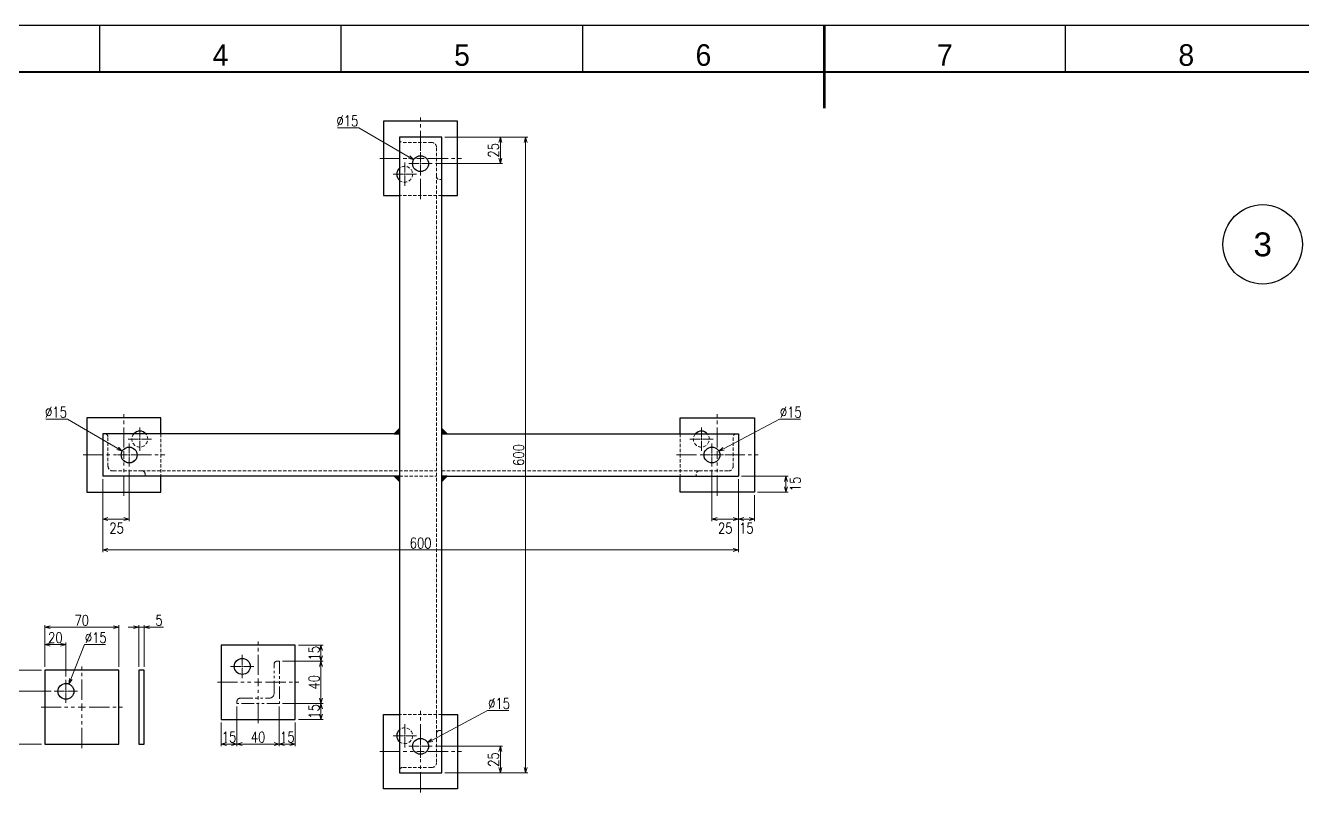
# Model space of a CAD drawing. Header units: millimetres. Extents: x 0 to 70370, y 0 to 11543.
# Drawn here: x 37398 to 38603, y 2148 to 2886 of the extents above; entities that cross this region are included whole.
import ezdxf
from ezdxf import colors
from ezdxf.entities.mleader import LeaderData, LeaderLine
from ezdxf.enums import TextEntityAlignment as Align
from ezdxf.math import Vec2, Vec3

# ---------------------------------------------------------------- set-up
doc = ezdxf.new("R2010")
doc.units = ezdxf.units.MM
for name, pattern in [('CENTER2', [28.575, 19.05, -3.175, 3.175, -3.175]), ('HIDDEN2', [4.7625, 3.175, -1.5875]), ('PHANTOM2', [31.75, 15.875, -3.175, 3.175, -3.175, 3.175, -3.175])]:
    doc.linetypes.add(name, pattern=pattern)
for name, color, linetype, lineweight in [('01_外形線', 7, 'Continuous', 25), ('03_かくれ線', 6, 'HIDDEN2', 13), ('04_中心線', 1, 'CENTER2', 9), ('05_仮想線', 2, 'PHANTOM2', 13), ('07_寸法線', 3, 'Continuous', 9), ('99_図枠', 7, 'Continuous', 40)]:
    doc.layers.add(name, color=color, linetype=linetype, lineweight=lineweight)
doc.styles.get("Standard").update_dxf_attribs({"font": 'arial.ttf'})
doc.styles.add('寸法用', font='simplex.shx', dxfattribs={"width": 0.8, "bigfont": '@extfont2.shx'})
doc.styles.add('表題用', font='MS PGothic.ttf')
doc.dimstyles.new('機械製図用', dxfattribs={"dimtxt": 3.5, "dimasz": 3.5, "dimexe": 2, "dimexo": 0, "dimgap": 1.2, "dimtad": 1, "dimdsep": 46, "dimtxsty": '寸法用', "dimblk": 'OPEN30', "dimcen": 0, "dimclrd": 256, "dimclre": 256, "dimclrt": 7, "dimazin": 2, "dimtm": 1e-09, "dimtfac": 0.75, "dimtmove": 0, "dimatfit": 3, "dimldrblk": 'OPEN30', "dimfxl": 1, "dimlwd": -1, "dimlwe": -1, "dimarcsym": 0})
doc.dimstyles.new('機械製図用$3', dxfattribs={"dimtxt": 3.5, "dimasz": 3.5, "dimexe": 2, "dimexo": 0, "dimgap": 1.2, "dimtad": 1, "dimtih": 1, "dimtoh": 1, "dimdsep": 46, "dimtxsty": '寸法用', "dimblk": 'OPEN30', "dimcen": 0, "dimsd1": 1, "dimclrd": 256, "dimclre": 256, "dimclrt": 7, "dimazin": 2, "dimtm": 1e-09, "dimtfac": 0.75, "dimtofl": 0, "dimtmove": 0, "dimatfit": 3, "dimldrblk": 'OPEN30', "dimfxl": 1, "dimlwd": -1, "dimlwe": -1, "dimarcsym": 0})

# ---------------------------------------------------------------- blocks, each defined once
blk = doc.blocks.new('*U3030')
at = {"layer": '04_中心線', "color": 0, "linetype": 'CENTER2', "transparency": 16777216}
for p, q in [((0, 7), (0, 38.5)), ((-38.5, 0), (-7, 0)), ((7, 0), (38.5, 0)), ((0, -38.5), (0, -7))]:
    blk.add_line(p, q, dxfattribs=at)
at = {"layer": '04_中心線', "color": 0, "linetype": 'Continuous', "transparency": 16777216}
for p, q in [((-3.5, 0), (3.5, 0)), ((0, -3.5), (0, 3.5))]:
    blk.add_line(p, q, dxfattribs=at)
blk = doc.blocks.new('*U3031')
at = {"layer": '04_中心線', "color": 0, "linetype": 'CENTER2', "transparency": 16777216}
for p, q in [((-11, 0), (-1.5, 0)), ((0, 1.5), (0, 11)), ((1.5, 0), (11, 0)), ((0, -11), (0, -1.5))]:
    blk.add_line(p, q, dxfattribs=at)
at = {"layer": '04_中心線', "color": 0, "linetype": 'Continuous', "transparency": 16777216}
for p, q in [((-0.75, 0), (0.75, 0)), ((0, -0.75), (0, 0.75))]:
    blk.add_line(p, q, dxfattribs=at)
blk = doc.blocks.new('*U3032')
at = {"layer": '04_中心線', "color": 0, "linetype": 'CENTER2', "transparency": 16777216}
for p, q in [((0, 7), (0, 38.5)), ((-38.5, 0), (-7, 0)), ((7, 0), (38.5, 0)), ((0, -38.5), (0, -7))]:
    blk.add_line(p, q, dxfattribs=at)
at = {"layer": '04_中心線', "color": 0, "linetype": 'Continuous', "transparency": 16777216}
for p, q in [((-3.5, 0), (3.5, 0)), ((0, -3.5), (0, 3.5))]:
    blk.add_line(p, q, dxfattribs=at)
blk = doc.blocks.new('*U3033')
at = {"layer": '04_中心線', "color": 0, "linetype": 'CENTER2', "transparency": 16777216}
for p, q in [((-11, 0), (-1.5, 0)), ((0, 1.5), (0, 11)), ((1.5, 0), (11, 0)), ((0, -11), (0, -1.5))]:
    blk.add_line(p, q, dxfattribs=at)
at = {"layer": '04_中心線', "color": 0, "linetype": 'Continuous', "transparency": 16777216}
for p, q in [((-0.75, 0), (0.75, 0)), ((0, -0.75), (0, 0.75))]:
    blk.add_line(p, q, dxfattribs=at)
blk = doc.blocks.new('*U3034')
at = {"layer": '04_中心線', "color": 0, "linetype": 'CENTER2', "transparency": 16777216}
for p, q in [((0, 7), (0, 38.5)), ((-38.5, 0), (-7, 0)), ((7, 0), (38.5, 0)), ((0, -38.5), (0, -7))]:
    blk.add_line(p, q, dxfattribs=at)
at = {"layer": '04_中心線', "color": 0, "linetype": 'Continuous', "transparency": 16777216}
for p, q in [((-3.5, 0), (3.5, 0)), ((0, -3.5), (0, 3.5))]:
    blk.add_line(p, q, dxfattribs=at)
blk = doc.blocks.new('*U3035')
at = {"layer": '04_中心線', "color": 0, "linetype": 'CENTER2', "transparency": 16777216}
for p, q in [((-11, 0), (-1.5, 0)), ((0, 1.5), (0, 11)), ((1.5, 0), (11, 0)), ((0, -11), (0, -1.5))]:
    blk.add_line(p, q, dxfattribs=at)
at = {"layer": '04_中心線', "color": 0, "linetype": 'Continuous', "transparency": 16777216}
for p, q in [((-0.75, 0), (0.75, 0)), ((0, -0.75), (0, 0.75))]:
    blk.add_line(p, q, dxfattribs=at)
blk = doc.blocks.new('*U3036')
at = {"layer": '04_中心線', "color": 0, "linetype": 'CENTER2', "transparency": 16777216}
for p, q in [((0, 7), (0, 38.5)), ((-38.5, 0), (-7, 0)), ((7, 0), (38.5, 0)), ((0, -38.5), (0, -7))]:
    blk.add_line(p, q, dxfattribs=at)
at = {"layer": '04_中心線', "color": 0, "linetype": 'Continuous', "transparency": 16777216}
for p, q in [((-3.5, 0), (3.5, 0)), ((0, -3.5), (0, 3.5))]:
    blk.add_line(p, q, dxfattribs=at)
blk = doc.blocks.new('*U3037')
at = {"layer": '04_中心線', "color": 0, "linetype": 'CENTER2', "transparency": 16777216}
for p, q in [((-11, 0), (-1.5, 0)), ((0, 1.5), (0, 11)), ((1.5, 0), (11, 0)), ((0, -11), (0, -1.5))]:
    blk.add_line(p, q, dxfattribs=at)
at = {"layer": '04_中心線', "color": 0, "linetype": 'Continuous', "transparency": 16777216}
for p, q in [((-0.75, 0), (0.75, 0)), ((0, -0.75), (0, 0.75))]:
    blk.add_line(p, q, dxfattribs=at)
blk = doc.blocks.new('*U3038')
at = {"layer": '04_中心線', "color": 0, "linetype": 'CENTER2', "transparency": 16777216}
for p, q in [((-11, 0), (-1.5, 0)), ((0, 1.5), (0, 11)), ((1.5, 0), (11, 0)), ((0, -11), (0, -1.5))]:
    blk.add_line(p, q, dxfattribs=at)
at = {"layer": '04_中心線', "color": 0, "linetype": 'Continuous', "transparency": 16777216}
for p, q in [((-0.75, 0), (0.75, 0)), ((0, -0.75), (0, 0.75))]:
    blk.add_line(p, q, dxfattribs=at)
blk = doc.blocks.new('*U3039')
at = {"layer": '04_中心線', "color": 0, "linetype": 'CENTER2', "transparency": 16777216}
for p, q in [((0, 7), (0, 38.5)), ((-38.5, 0), (-7, 0)), ((7, 0), (38.5, 0)), ((0, -38.5), (0, -7))]:
    blk.add_line(p, q, dxfattribs=at)
at = {"layer": '04_中心線', "color": 0, "linetype": 'Continuous', "transparency": 16777216}
for p, q in [((-3.5, 0), (3.5, 0)), ((0, -3.5), (0, 3.5))]:
    blk.add_line(p, q, dxfattribs=at)
blk = doc.blocks.new('*U3040')
at = {"layer": '04_中心線', "color": 0, "linetype": 'CENTER2', "transparency": 16777216}
for p, q in [((-11, 0), (-1.5, 0)), ((0, 1.5), (0, 11)), ((1.5, 0), (11, 0)), ((0, -11), (0, -1.5))]:
    blk.add_line(p, q, dxfattribs=at)
at = {"layer": '04_中心線', "color": 0, "linetype": 'Continuous', "transparency": 16777216}
for p, q in [((-0.75, 0), (0.75, 0)), ((0, -0.75), (0, 0.75))]:
    blk.add_line(p, q, dxfattribs=at)
blk = doc.blocks.new('_Open30')
at = {"color": 0, "linetype": 'ByBlock', "lineweight": -2}
for p, q in [((-1, 0.27), (0, 0)), ((0, 0), (-1, -0.27)), ((0, 0), (-1, 0))]:
    blk.add_line(p, q, dxfattribs=at)
blk = doc.blocks.new('*D3054')
at = {"layer": '07_寸法線', "transparency": 16777216}
for p, q in [((37413.5, 2277.3), (37371.7, 2277.3)), ((37373.7, 2272.3), (37373.7, 2212.3)), ((37413.5, 2207.3), (37371.7, 2207.3))]:
    blk.add_line(p, q, dxfattribs=at)
at = {"layer": 'Defpoints', "color": 0, "transparency": 16777216}
for p in [(37416.5, 2277.3), (37373.7, 2207.3), (37416.5, 2207.3)]:
    blk.add_point(p, dxfattribs=at)
at = {"layer": '07_寸法線', "transparency": 16777216, "xscale": 5, "yscale": 5, "zscale": 5}
for p, rotation in [((37373.7, 2277.3), 90), ((37373.7, 2207.3), 270)]:
    blk.add_blockref('_Open30', p, dxfattribs=dict(at, rotation=rotation))
at = {"layer": '07_寸法線', "color": 7, "transparency": 16777216, "insert": (37367.2, 2242.3), "char_height": 10, "attachment_point": 5, "rotation": 90, "style": '寸法用'}
blk.add_mtext('70', dxfattribs=at)
blk = doc.blocks.new('*D3050')
at = {"layer": '07_寸法線', "transparency": 16777216}
for p, q in [((37416.5, 2280.3), (37416.5, 2319.8)), ((37421.5, 2317.8), (37481.5, 2317.8)), ((37486.5, 2280.3), (37486.5, 2319.8))]:
    blk.add_line(p, q, dxfattribs=at)
at = {"layer": 'Defpoints', "color": 0, "transparency": 16777216}
for p in [(37486.5, 2317.8), (37416.5, 2277.3), (37486.5, 2277.3)]:
    blk.add_point(p, dxfattribs=at)
at = {"layer": '07_寸法線', "transparency": 16777216, "xscale": 5, "yscale": 5, "zscale": 5, "rotation": 180}
blk.add_blockref('_Open30', (37416.5, 2317.8), dxfattribs=at)
at = {"layer": '07_寸法線', "transparency": 16777216, "xscale": 5, "yscale": 5, "zscale": 5}
blk.add_blockref('_Open30', (37486.5, 2317.8), dxfattribs=at)
at = {"layer": '07_寸法線', "color": 7, "transparency": 16777216, "insert": (37451.5, 2324.3), "char_height": 10, "attachment_point": 5, "style": '寸法用'}
blk.add_mtext('70', dxfattribs=at)
blk = doc.blocks.new('*D3051')
at = {"layer": '07_寸法線', "transparency": 16777216}
for p, q in [((37416.5, 2280.3), (37416.5, 2303.4)), ((37436.5, 2271.3), (37436.5, 2303.4)), ((37421.5, 2301.4), (37431.5, 2301.4))]:
    blk.add_line(p, q, dxfattribs=at)
at = {"layer": 'Defpoints', "color": 0, "transparency": 16777216}
for p in [(37436.5, 2301.4), (37416.5, 2277.3), (37436.5, 2268.3)]:
    blk.add_point(p, dxfattribs=at)
at = {"layer": '07_寸法線', "transparency": 16777216, "xscale": 5, "yscale": 5, "zscale": 5, "rotation": 180}
blk.add_blockref('_Open30', (37416.5, 2301.4), dxfattribs=at)
at = {"layer": '07_寸法線', "transparency": 16777216, "xscale": 5, "yscale": 5, "zscale": 5}
blk.add_blockref('_Open30', (37436.5, 2301.4), dxfattribs=at)
at = {"layer": '07_寸法線', "color": 7, "transparency": 16777216, "insert": (37426.5, 2307.9), "char_height": 10, "attachment_point": 5, "style": '寸法用'}
blk.add_mtext('20', dxfattribs=at)
blk = doc.blocks.new('*D3052')
at = {"layer": '07_寸法線', "transparency": 16777216}
for p, q in [((37413.5, 2277.3), (37387.8, 2277.3)), ((37389.8, 2272.3), (37389.8, 2262.3)), ((37422.5, 2257.3), (37387.8, 2257.3))]:
    blk.add_line(p, q, dxfattribs=at)
at = {"layer": 'Defpoints', "color": 0, "transparency": 16777216}
for p in [(37416.5, 2277.3), (37389.8, 2257.3), (37425.5, 2257.3)]:
    blk.add_point(p, dxfattribs=at)
at = {"layer": '07_寸法線', "transparency": 16777216, "xscale": 5, "yscale": 5, "zscale": 5}
for p, rotation in [((37389.8, 2277.3), 90), ((37389.8, 2257.3), 270)]:
    blk.add_blockref('_Open30', p, dxfattribs=dict(at, rotation=rotation))
at = {"layer": '07_寸法線', "color": 7, "transparency": 16777216, "insert": (37383.3, 2267.3), "char_height": 10, "attachment_point": 5, "rotation": 90, "style": '寸法用'}
blk.add_mtext('20', dxfattribs=at)
blk = doc.blocks.new('*D3053')
at = {"layer": '07_寸法線', "transparency": 16777216}
for p, q in [((37453.9, 2301.4), (37441.1, 2268.9)), ((37474, 2301.4), (37453.9, 2301.4))]:
    blk.add_line(p, q, dxfattribs=at)
at = {"layer": 'Defpoints', "color": 0, "transparency": 16777216}
for p in [(37439.3, 2264.3), (37433.8, 2250.3)]:
    blk.add_point(p, dxfattribs=at)
at = {"layer": '07_寸法線', "transparency": 16777216, "xscale": 5, "yscale": 5, "zscale": 5, "rotation": 248.5662859887585}
blk.add_blockref('_Open30', (37439.3, 2264.3), dxfattribs=at)
at = {"layer": '07_寸法線', "color": 7, "transparency": 16777216, "insert": (37464.7, 2307.9), "char_height": 10, "attachment_point": 5, "style": '寸法用'}
blk.add_mtext('∅15', dxfattribs=at)
blk = doc.blocks.new('*D3047')
at = {"layer": '07_寸法線', "transparency": 16777216}
for p, q in [((37500.3, 2317.8), (37495.3, 2317.8)), ((37505.3, 2280.3), (37505.3, 2319.8)), ((37505.3, 2317.8), (37510.3, 2317.8)), ((37510.3, 2280.3), (37510.3, 2319.8)), ((37515.3, 2317.8), (37528.6, 2317.8))]:
    blk.add_line(p, q, dxfattribs=at)
at = {"layer": 'Defpoints', "color": 0, "transparency": 16777216}
for p in [(37510.3, 2317.8), (37505.3, 2277.3), (37510.3, 2277.3)]:
    blk.add_point(p, dxfattribs=at)
at = {"layer": '07_寸法線', "transparency": 16777216, "xscale": 5, "yscale": 5, "zscale": 5}
blk.add_blockref('_Open30', (37505.3, 2317.8), dxfattribs=at)
at = {"layer": '07_寸法線', "transparency": 16777216, "xscale": 5, "yscale": 5, "zscale": 5, "rotation": 180}
blk.add_blockref('_Open30', (37510.3, 2317.8), dxfattribs=at)
at = {"layer": '07_寸法線', "color": 7, "transparency": 16777216, "insert": (37524.4, 2324.3), "char_height": 10, "attachment_point": 5, "style": '寸法用'}
blk.add_mtext('5', dxfattribs=at)
blk = doc.blocks.new('*U3041')
at = {"layer": '04_中心線', "color": 0, "linetype": 'CENTER2', "transparency": 16777216}
for p, q in [((0, 7), (0, 38.5)), ((-38.5, 0), (-7, 0)), ((7, 0), (38.5, 0)), ((0, -38.5), (0, -7))]:
    blk.add_line(p, q, dxfattribs=at)
at = {"layer": '04_中心線', "color": 0, "linetype": 'Continuous', "transparency": 16777216}
for p, q in [((-3.5, 0), (3.5, 0)), ((0, -3.5), (0, 3.5))]:
    blk.add_line(p, q, dxfattribs=at)
blk = doc.blocks.new('*U3042')
at = {"layer": '04_中心線', "color": 0, "linetype": 'CENTER2', "transparency": 16777216}
for p, q in [((-11, 0), (-1.5, 0)), ((0, 1.5), (0, 11)), ((1.5, 0), (11, 0)), ((0, -11), (0, -1.5))]:
    blk.add_line(p, q, dxfattribs=at)
at = {"layer": '04_中心線', "color": 0, "linetype": 'Continuous', "transparency": 16777216}
for p, q in [((-0.75, 0), (0.75, 0)), ((0, -0.75), (0, 0.75))]:
    blk.add_line(p, q, dxfattribs=at)
blk = doc.blocks.new('*D3055')
at = {"layer": '07_寸法線', "transparency": 16777216}
for p, q in [((37637.9, 2242.8), (37637.9, 2205.5)), ((37652.9, 2227.8), (37652.9, 2205.5)), ((37642.9, 2207.5), (37647.9, 2207.5))]:
    blk.add_line(p, q, dxfattribs=at)
at = {"layer": 'Defpoints', "color": 0, "transparency": 16777216}
for p in [(37637.9, 2245.8), (37652.9, 2230.8), (37652.9, 2207.5)]:
    blk.add_point(p, dxfattribs=at)
at = {"layer": '07_寸法線', "transparency": 16777216, "xscale": 5, "yscale": 5, "zscale": 5, "rotation": 180}
blk.add_blockref('_Open30', (37637.9, 2207.5), dxfattribs=at)
at = {"layer": '07_寸法線', "transparency": 16777216, "xscale": 5, "yscale": 5, "zscale": 5}
blk.add_blockref('_Open30', (37652.9, 2207.5), dxfattribs=at)
at = {"layer": '07_寸法線', "color": 7, "transparency": 16777216, "insert": (37645.4, 2214), "char_height": 10, "attachment_point": 5, "style": '寸法用'}
blk.add_mtext('15', dxfattribs=at)
blk = doc.blocks.new('*D3056')
at = {"layer": '07_寸法線', "transparency": 16777216}
for p, q in [((37640.9, 2245.8), (37679.2, 2245.8)), ((37655.9, 2230.8), (37679.2, 2230.8)), ((37677.2, 2240.8), (37677.2, 2235.8))]:
    blk.add_line(p, q, dxfattribs=at)
at = {"layer": 'Defpoints', "color": 0, "transparency": 16777216}
for p in [(37637.9, 2245.8), (37652.9, 2230.8), (37677.2, 2230.8)]:
    blk.add_point(p, dxfattribs=at)
at = {"layer": '07_寸法線', "transparency": 16777216, "xscale": 5, "yscale": 5, "zscale": 5}
for p, rotation in [((37677.2, 2245.8), 90), ((37677.2, 2230.8), 270)]:
    blk.add_blockref('_Open30', p, dxfattribs=dict(at, rotation=rotation))
at = {"layer": '07_寸法線', "color": 7, "transparency": 16777216, "insert": (37670.7, 2238.3), "char_height": 10, "attachment_point": 5, "rotation": 90, "style": '寸法用'}
blk.add_mtext('15', dxfattribs=at)
blk = doc.blocks.new('*D3057')
at = {"layer": '07_寸法線', "transparency": 16777216}
for p, q in [((37471.2, 2457.4), (37471.2, 2388.7)), ((38071.2, 2457.4), (38071.2, 2388.7)), ((37476.2, 2390.7), (38066.2, 2390.7))]:
    blk.add_line(p, q, dxfattribs=at)
at = {"layer": 'Defpoints', "color": 0, "transparency": 16777216}
for p in [(37471.2, 2460.4), (38071.2, 2460.4), (38071.2, 2390.7)]:
    blk.add_point(p, dxfattribs=at)
at = {"layer": '07_寸法線', "transparency": 16777216, "xscale": 5, "yscale": 5, "zscale": 5, "rotation": 180}
blk.add_blockref('_Open30', (37471.2, 2390.7), dxfattribs=at)
at = {"layer": '07_寸法線', "transparency": 16777216, "xscale": 5, "yscale": 5, "zscale": 5}
blk.add_blockref('_Open30', (38071.2, 2390.7), dxfattribs=at)
at = {"layer": '07_寸法線', "color": 7, "transparency": 16777216, "insert": (37771.2, 2397.2), "char_height": 10, "attachment_point": 5, "style": '寸法用'}
blk.add_mtext('600', dxfattribs=at)
blk = doc.blocks.new('*D3058')
at = {"layer": '07_寸法線', "transparency": 16777216}
for p, q in [((37794.2, 2780.4), (37872.3, 2780.4)), ((37870.3, 2775.4), (37870.3, 2185.4)), ((37794.2, 2180.4), (37872.3, 2180.4))]:
    blk.add_line(p, q, dxfattribs=at)
at = {"layer": 'Defpoints', "color": 0, "transparency": 16777216}
for p in [(37791.2, 2780.4), (37791.2, 2180.4), (37870.3, 2180.4)]:
    blk.add_point(p, dxfattribs=at)
at = {"layer": '07_寸法線', "transparency": 16777216, "xscale": 5, "yscale": 5, "zscale": 5}
for p, rotation in [((37870.3, 2780.4), 90), ((37870.3, 2180.4), 270)]:
    blk.add_blockref('_Open30', p, dxfattribs=dict(at, rotation=rotation))
at = {"layer": '07_寸法線', "color": 7, "transparency": 16777216, "insert": (37863.8, 2480.4), "char_height": 10, "attachment_point": 5, "rotation": 90, "style": '寸法用'}
blk.add_mtext('600', dxfattribs=at)
blk = doc.blocks.new('*U3046')
at = {"layer": '04_中心線', "color": 0, "linetype": 'CENTER2', "transparency": 16777216}
for p, q in [((-11, 0), (-1.5, 0)), ((0, 1.5), (0, 11)), ((1.5, 0), (11, 0)), ((0, -11), (0, -1.5))]:
    blk.add_line(p, q, dxfattribs=at)
at = {"layer": '04_中心線', "color": 0, "linetype": 'Continuous', "transparency": 16777216}
for p, q in [((-0.75, 0), (0.75, 0)), ((0, -0.75), (0, 0.75))]:
    blk.add_line(p, q, dxfattribs=at)
blk = doc.blocks.new('*U3043')
at = {"layer": '04_中心線', "color": 0, "linetype": 'CENTER2', "transparency": 16777216}
for p, q in [((-11, 0), (-1.5, 0)), ((0, 1.5), (0, 11)), ((1.5, 0), (11, 0)), ((0, -11), (0, -1.5))]:
    blk.add_line(p, q, dxfattribs=at)
at = {"layer": '04_中心線', "color": 0, "linetype": 'Continuous', "transparency": 16777216}
for p, q in [((-0.75, 0), (0.75, 0)), ((0, -0.75), (0, 0.75))]:
    blk.add_line(p, q, dxfattribs=at)
blk = doc.blocks.new('*U3045')
at = {"layer": '04_中心線', "color": 0, "linetype": 'CENTER2', "transparency": 16777216}
for p, q in [((-11, 0), (-1.5, 0)), ((0, 1.5), (0, 11)), ((1.5, 0), (11, 0)), ((0, -11), (0, -1.5))]:
    blk.add_line(p, q, dxfattribs=at)
at = {"layer": '04_中心線', "color": 0, "linetype": 'Continuous', "transparency": 16777216}
for p, q in [((-0.75, 0), (0.75, 0)), ((0, -0.75), (0, 0.75))]:
    blk.add_line(p, q, dxfattribs=at)
blk = doc.blocks.new('*U3044')
at = {"layer": '04_中心線', "color": 0, "linetype": 'CENTER2', "transparency": 16777216}
for p, q in [((-11, 0), (-1.5, 0)), ((0, 1.5), (0, 11)), ((1.5, 0), (11, 0)), ((0, -11), (0, -1.5))]:
    blk.add_line(p, q, dxfattribs=at)
at = {"layer": '04_中心線', "color": 0, "linetype": 'Continuous', "transparency": 16777216}
for p, q in [((-0.75, 0), (0.75, 0)), ((0, -0.75), (0, 0.75))]:
    blk.add_line(p, q, dxfattribs=at)
blk = doc.blocks.new('*D3048')
at = {"layer": '07_寸法線', "transparency": 16777216}
for p, q in [((38071.2, 2457.4), (38071.2, 2417.9)), ((38086.2, 2442.4), (38086.2, 2417.9)), ((38076.2, 2419.9), (38081.2, 2419.9))]:
    blk.add_line(p, q, dxfattribs=at)
at = {"layer": 'Defpoints', "color": 0, "transparency": 16777216}
for p in [(38071.2, 2460.4), (38086.2, 2445.4), (38086.2, 2419.9)]:
    blk.add_point(p, dxfattribs=at)
at = {"layer": '07_寸法線', "transparency": 16777216, "xscale": 5, "yscale": 5, "zscale": 5, "rotation": 180}
blk.add_blockref('_Open30', (38071.2, 2419.9), dxfattribs=at)
at = {"layer": '07_寸法線', "transparency": 16777216, "xscale": 5, "yscale": 5, "zscale": 5}
blk.add_blockref('_Open30', (38086.2, 2419.9), dxfattribs=at)
at = {"layer": '07_寸法線', "color": 7, "transparency": 16777216, "insert": (38078.7, 2411.3), "char_height": 10, "attachment_point": 5, "style": '寸法用'}
blk.add_mtext('15', dxfattribs=at)
blk = doc.blocks.new('*D3049')
at = {"layer": '07_寸法線', "transparency": 16777216}
for p, q in [((38074.2, 2460.4), (38118, 2460.4)), ((38116, 2455.4), (38116, 2450.4)), ((38089.2, 2445.4), (38118, 2445.4))]:
    blk.add_line(p, q, dxfattribs=at)
at = {"layer": 'Defpoints', "color": 0, "transparency": 16777216}
for p in [(38071.2, 2460.4), (38086.2, 2445.4), (38116, 2445.4)]:
    blk.add_point(p, dxfattribs=at)
at = {"layer": '07_寸法線', "transparency": 16777216, "xscale": 5, "yscale": 5, "zscale": 5}
for p, rotation in [((38116, 2460.4), 90), ((38116, 2445.4), 270)]:
    blk.add_blockref('_Open30', p, dxfattribs=dict(at, rotation=rotation))
at = {"layer": '07_寸法線', "color": 7, "transparency": 16777216, "insert": (38124.9, 2452.9), "char_height": 10, "attachment_point": 5, "rotation": 90, "style": '寸法用'}
blk.add_mtext('15', dxfattribs=at)
blk = doc.blocks.new('*D3059')
at = {"layer": '07_寸法線', "transparency": 16777216}
for p, q in [((38046.2, 2466.4), (38046.2, 2417.9)), ((38071.2, 2457.4), (38071.2, 2417.9)), ((38051.2, 2419.9), (38066.2, 2419.9))]:
    blk.add_line(p, q, dxfattribs=at)
at = {"layer": 'Defpoints', "color": 0, "transparency": 16777216}
for p in [(38046.2, 2469.4), (38071.2, 2460.4), (38071.2, 2419.9)]:
    blk.add_point(p, dxfattribs=at)
at = {"layer": '07_寸法線', "transparency": 16777216, "xscale": 5, "yscale": 5, "zscale": 5, "rotation": 180}
blk.add_blockref('_Open30', (38046.2, 2419.9), dxfattribs=at)
at = {"layer": '07_寸法線', "transparency": 16777216, "xscale": 5, "yscale": 5, "zscale": 5}
blk.add_blockref('_Open30', (38071.2, 2419.9), dxfattribs=at)
at = {"layer": '07_寸法線', "color": 7, "transparency": 16777216, "insert": (38058.7, 2411.3), "char_height": 10, "attachment_point": 5, "style": '寸法用'}
blk.add_mtext('25', dxfattribs=at)
blk = doc.blocks.new('*D3061')
at = {"layer": '07_寸法線', "transparency": 16777216}
for p, q in [((37640.9, 2285.8), (37679.2, 2285.8)), ((37677.2, 2280.8), (37677.2, 2250.8)), ((37640.9, 2245.8), (37679.2, 2245.8))]:
    blk.add_line(p, q, dxfattribs=at)
at = {"layer": 'Defpoints', "color": 0, "transparency": 16777216}
for p in [(37637.9, 2285.8), (37637.9, 2245.8), (37677.2, 2245.8)]:
    blk.add_point(p, dxfattribs=at)
at = {"layer": '07_寸法線', "transparency": 16777216, "xscale": 5, "yscale": 5, "zscale": 5}
for p, rotation in [((37677.2, 2285.8), 90), ((37677.2, 2245.8), 270)]:
    blk.add_blockref('_Open30', p, dxfattribs=dict(at, rotation=rotation))
at = {"layer": '07_寸法線', "color": 7, "transparency": 16777216, "insert": (37670.7, 2265.8), "char_height": 10, "attachment_point": 5, "rotation": 90, "style": '寸法用'}
blk.add_mtext('40', dxfattribs=at)
blk = doc.blocks.new('*D3062')
at = {"layer": '07_寸法線', "transparency": 16777216}
for p, q in [((37655.9, 2300.8), (37679.2, 2300.8)), ((37677.2, 2295.8), (37677.2, 2290.8)), ((37640.9, 2285.8), (37679.2, 2285.8))]:
    blk.add_line(p, q, dxfattribs=at)
at = {"layer": 'Defpoints', "color": 0, "transparency": 16777216}
for p in [(37652.9, 2300.8), (37637.9, 2285.8), (37677.2, 2285.8)]:
    blk.add_point(p, dxfattribs=at)
at = {"layer": '07_寸法線', "transparency": 16777216, "xscale": 5, "yscale": 5, "zscale": 5}
for p, rotation in [((37677.2, 2300.8), 90), ((37677.2, 2285.8), 270)]:
    blk.add_blockref('_Open30', p, dxfattribs=dict(at, rotation=rotation))
at = {"layer": '07_寸法線', "color": 7, "transparency": 16777216, "insert": (37670.7, 2293.3), "char_height": 10, "attachment_point": 5, "rotation": 90, "style": '寸法用'}
blk.add_mtext('15', dxfattribs=at)
blk = doc.blocks.new('*D3070')
at = {"layer": '07_寸法線', "transparency": 16777216}
for p, q in [((37597.9, 2242.8), (37597.9, 2205.5)), ((37637.9, 2242.8), (37637.9, 2205.5)), ((37602.9, 2207.5), (37632.9, 2207.5))]:
    blk.add_line(p, q, dxfattribs=at)
at = {"layer": 'Defpoints', "color": 0, "transparency": 16777216}
for p in [(37597.9, 2245.8), (37637.9, 2245.8), (37637.9, 2207.5)]:
    blk.add_point(p, dxfattribs=at)
at = {"layer": '07_寸法線', "transparency": 16777216, "xscale": 5, "yscale": 5, "zscale": 5, "rotation": 180}
blk.add_blockref('_Open30', (37597.9, 2207.5), dxfattribs=at)
at = {"layer": '07_寸法線', "transparency": 16777216, "xscale": 5, "yscale": 5, "zscale": 5}
blk.add_blockref('_Open30', (37637.9, 2207.5), dxfattribs=at)
at = {"layer": '07_寸法線', "color": 7, "transparency": 16777216, "insert": (37617.9, 2214), "char_height": 10, "attachment_point": 5, "style": '寸法用'}
blk.add_mtext('40', dxfattribs=at)
blk = doc.blocks.new('*D3071')
at = {"layer": '07_寸法線', "transparency": 16777216}
for p, q in [((37597.9, 2242.8), (37597.9, 2205.5)), ((37582.9, 2227.8), (37582.9, 2205.5)), ((37587.9, 2207.5), (37592.9, 2207.5))]:
    blk.add_line(p, q, dxfattribs=at)
at = {"layer": 'Defpoints', "color": 0, "transparency": 16777216}
for p in [(37597.9, 2245.8), (37582.9, 2230.8), (37597.9, 2207.5)]:
    blk.add_point(p, dxfattribs=at)
at = {"layer": '07_寸法線', "transparency": 16777216, "xscale": 5, "yscale": 5, "zscale": 5, "rotation": 180}
blk.add_blockref('_Open30', (37582.9, 2207.5), dxfattribs=at)
at = {"layer": '07_寸法線', "transparency": 16777216, "xscale": 5, "yscale": 5, "zscale": 5}
blk.add_blockref('_Open30', (37597.9, 2207.5), dxfattribs=at)
at = {"layer": '07_寸法線', "color": 7, "transparency": 16777216, "insert": (37590.4, 2214), "char_height": 10, "attachment_point": 5, "style": '寸法用'}
blk.add_mtext('15', dxfattribs=at)
blk = doc.blocks.new('*D3067')
at = {"layer": '07_寸法線', "transparency": 16777216}
for p, q in [((37785.2, 2205.4), (37848.5, 2205.4)), ((37846.5, 2185.4), (37846.5, 2200.4)), ((37794.2, 2180.4), (37848.5, 2180.4))]:
    blk.add_line(p, q, dxfattribs=at)
at = {"layer": 'Defpoints', "color": 0, "transparency": 16777216}
for p in [(37782.2, 2205.4), (37846.5, 2205.4), (37791.2, 2180.4)]:
    blk.add_point(p, dxfattribs=at)
at = {"layer": '07_寸法線', "transparency": 16777216, "xscale": 5, "yscale": 5, "zscale": 5}
for p, rotation in [((37846.5, 2205.4), 90), ((37846.5, 2180.4), 270)]:
    blk.add_blockref('_Open30', p, dxfattribs=dict(at, rotation=rotation))
at = {"layer": '07_寸法線', "color": 7, "transparency": 16777216, "insert": (37840, 2192.9), "char_height": 10, "attachment_point": 5, "rotation": 90, "style": '寸法用'}
blk.add_mtext('25', dxfattribs=at)
blk = doc.blocks.new('*D3066')
at = {"layer": '07_寸法線', "transparency": 16777216}
for p, q in [((37496.2, 2466.4), (37496.2, 2417.9)), ((37471.2, 2457.4), (37471.2, 2417.9)), ((37476.2, 2419.9), (37491.2, 2419.9))]:
    blk.add_line(p, q, dxfattribs=at)
at = {"layer": 'Defpoints', "color": 0, "transparency": 16777216}
for p in [(37471.2, 2460.4), (37496.2, 2469.4), (37496.2, 2419.9)]:
    blk.add_point(p, dxfattribs=at)
at = {"layer": '07_寸法線', "transparency": 16777216, "xscale": 5, "yscale": 5, "zscale": 5, "rotation": 180}
blk.add_blockref('_Open30', (37471.2, 2419.9), dxfattribs=at)
at = {"layer": '07_寸法線', "transparency": 16777216, "xscale": 5, "yscale": 5, "zscale": 5}
blk.add_blockref('_Open30', (37496.2, 2419.9), dxfattribs=at)
at = {"layer": '07_寸法線', "color": 7, "transparency": 16777216, "insert": (37484.3, 2411.3), "char_height": 10, "attachment_point": 5, "style": '寸法用'}
blk.add_mtext('25', dxfattribs=at)
blk = doc.blocks.new('*D3068')
at = {"layer": '07_寸法線', "transparency": 16777216}
for p, q in [((37794.2, 2780.4), (37848.5, 2780.4)), ((37846.5, 2760.4), (37846.5, 2775.4)), ((37785.2, 2755.4), (37848.5, 2755.4))]:
    blk.add_line(p, q, dxfattribs=at)
at = {"layer": 'Defpoints', "color": 0, "transparency": 16777216}
for p in [(37791.2, 2780.4), (37846.5, 2780.4), (37782.2, 2755.4)]:
    blk.add_point(p, dxfattribs=at)
at = {"layer": '07_寸法線', "transparency": 16777216, "xscale": 5, "yscale": 5, "zscale": 5}
for p, rotation in [((37846.5, 2780.4), 90), ((37846.5, 2755.4), 270)]:
    blk.add_blockref('_Open30', p, dxfattribs=dict(at, rotation=rotation))
at = {"layer": '07_寸法線', "color": 7, "transparency": 16777216, "insert": (37840, 2767.9), "char_height": 10, "attachment_point": 5, "rotation": 90, "style": '寸法用'}
blk.add_mtext('25', dxfattribs=at)
blk = doc.blocks.new('*D3069')
at = {"layer": '07_寸法線', "transparency": 16777216}
for p, q in [((37692.7, 2789.2), (37712.9, 2789.2)), ((37712.9, 2789.2), (37760.4, 2761.6))]:
    blk.add_line(p, q, dxfattribs=at)
at = {"layer": 'Defpoints', "color": 0, "transparency": 16777216}
for p in [(37764.7, 2759.1), (37777.7, 2751.6)]:
    blk.add_point(p, dxfattribs=at)
at = {"layer": '07_寸法線', "transparency": 16777216, "xscale": 5, "yscale": 5, "zscale": 5, "rotation": 329.8960258220293}
blk.add_blockref('_Open30', (37764.7, 2759.1), dxfattribs=at)
at = {"layer": '07_寸法線', "color": 7, "transparency": 16777216, "insert": (37702.1, 2795.7), "char_height": 10, "attachment_point": 5, "style": '寸法用'}
blk.add_mtext('∅15', dxfattribs=at)
blk = doc.blocks.new('*D3063')
at = {"layer": '07_寸法線', "transparency": 16777216}
for p, q in [((38109.8, 2514.2), (38057.2, 2486.2)), ((38129.9, 2514.2), (38109.8, 2514.2))]:
    blk.add_line(p, q, dxfattribs=at)
at = {"layer": 'Defpoints', "color": 0, "transparency": 16777216}
for p in [(38052.8, 2483.9), (38039.6, 2476.8)]:
    blk.add_point(p, dxfattribs=at)
at = {"layer": '07_寸法線', "transparency": 16777216, "xscale": 5, "yscale": 5, "zscale": 5, "rotation": 208.0023329814775}
blk.add_blockref('_Open30', (38052.8, 2483.9), dxfattribs=at)
at = {"layer": '07_寸法線', "color": 7, "transparency": 16777216, "insert": (38120.6, 2520.7), "char_height": 10, "attachment_point": 5, "style": '寸法用'}
blk.add_mtext('∅15', dxfattribs=at)
blk = doc.blocks.new('*D3064')
at = {"layer": '07_寸法線', "transparency": 16777216}
for p, q in [((37417.7, 2514.2), (37437.9, 2514.2)), ((37437.9, 2514.2), (37485.4, 2486.6))]:
    blk.add_line(p, q, dxfattribs=at)
at = {"layer": 'Defpoints', "color": 0, "transparency": 16777216}
for p in [(37489.7, 2484.1), (37502.7, 2476.6)]:
    blk.add_point(p, dxfattribs=at)
at = {"layer": '07_寸法線', "transparency": 16777216, "xscale": 5, "yscale": 5, "zscale": 5, "rotation": 329.8960258220555}
blk.add_blockref('_Open30', (37489.7, 2484.1), dxfattribs=at)
at = {"layer": '07_寸法線', "color": 7, "transparency": 16777216, "insert": (37427.1, 2520.7), "char_height": 10, "attachment_point": 5, "style": '寸法用'}
blk.add_mtext('∅15', dxfattribs=at)
blk = doc.blocks.new('*D3065')
at = {"layer": '07_寸法線', "transparency": 16777216}
for p, q in [((37834.4, 2239.2), (37782.2, 2211.3)), ((37854.5, 2239.2), (37834.4, 2239.2))]:
    blk.add_line(p, q, dxfattribs=at)
at = {"layer": 'Defpoints', "color": 0, "transparency": 16777216}
for p in [(37777.8, 2208.9), (37764.6, 2201.8)]:
    blk.add_point(p, dxfattribs=at)
at = {"layer": '07_寸法線', "transparency": 16777216, "xscale": 5, "yscale": 5, "zscale": 5, "rotation": 208.1542672582531}
blk.add_blockref('_Open30', (37777.8, 2208.9), dxfattribs=at)
at = {"layer": '07_寸法線', "color": 7, "transparency": 16777216, "insert": (37845.2, 2245.7), "char_height": 10, "attachment_point": 5, "style": '寸法用'}
blk.add_mtext('∅15', dxfattribs=at)
blk = doc.blocks.new('AM_BALLOON1')
at = {"transparency": 16777216}
blk.add_circle((0, 0), 5, dxfattribs=at)
blk.add_attdef('B_NUMBER', text='', height=3, dxfattribs=at).set_placement((0, 0), align=Align.MIDDLE_CENTER)
blk = doc.blocks.new('_OPEN')
at = {"color": 0, "linetype": 'ByBlock'}
for p, q in [((-1, 0.17), (0, 0)), ((0, 0), (-1, -0.17)), ((0, 0), (-1, 0))]:
    blk.add_line(p, q, dxfattribs=at)

msp = doc.modelspace()

# ---------------------------------------------------------------- hatches: boundary and pattern name
at = {"layer": '01_外形線'}
h = msp.add_hatch(color=256, dxfattribs=at)
h.dxf.hatch_style = 1
h.paths.add_polyline_path([(37746.205, 2500.358), (37751.205, 2500.358), (37751.205, 2505.358)])
h = msp.add_hatch(color=256, dxfattribs=at)
h.dxf.hatch_style = 1
h.paths.add_polyline_path([(37791.205, 2505.358), (37791.205, 2500.358), (37796.205, 2500.358)])
h = msp.add_hatch(color=256, dxfattribs=at)
h.dxf.hatch_style = 1
h.paths.add_polyline_path([(37751.205, 2455.358), (37751.205, 2460.358), (37746.205, 2460.358)])
h = msp.add_hatch(color=256, dxfattribs=at)
h.dxf.hatch_style = 1
h.paths.add_polyline_path([(37796.205, 2460.358), (37791.205, 2460.358), (37791.205, 2455.358)])

# ---------------------------------------------------------------- linework, layer by layer
for p, q in [((37471.205, 2500.358), (37471.205, 2460.358)), ((37751.205, 2500.358), (37471.205, 2500.358)), ((37791.205, 2500.358), (38071.205, 2500.358)), ((38071.205, 2500.358), (38071.205, 2460.358)), ((37751.205, 2460.358), (37471.205, 2460.358)), ((37791.205, 2460.358), (38071.205, 2460.358))]:
    msp.add_line(p, q, dxfattribs=at)
for points in [[(37791.205, 2725.358), (37806.205, 2725.358), (37806.205, 2795.358), (37736.205, 2795.358), (37736.205, 2725.358), (37751.205, 2725.358)], [(37526.205, 2500.358), (37526.205, 2515.358), (37456.205, 2515.358), (37456.205, 2445.358), (37526.205, 2445.358), (37526.205, 2460.358)], [(38016.205, 2500.358), (38016.205, 2515.358), (38086.205, 2515.358), (38086.205, 2445.358), (38016.205, 2445.358), (38016.205, 2460.358)], [(37751.205, 2500.358), (37751.205, 2505.358), (37746.205, 2500.358), (37751.205, 2500.358)], [(37791.205, 2500.358), (37791.205, 2505.358), (37796.205, 2500.358), (37791.205, 2500.358)], [(37751.205, 2460.358), (37751.205, 2455.358), (37746.205, 2460.358), (37751.205, 2460.358)], [(37791.205, 2460.358), (37791.205, 2455.358), (37796.205, 2460.358), (37791.205, 2460.358)], [(37791.205, 2235.358), (37806.205, 2235.358), (37806.205, 2165.358), (37736.205, 2165.358), (37736.205, 2235.358), (37751.205, 2235.358)]]:
    msp.add_lwpolyline(points, dxfattribs=at)
for points in [[(37791.205, 2180.358), (37791.205, 2780.358), (37751.205, 2780.358), (37751.205, 2180.358)], [(37582.943, 2230.78), (37652.943, 2230.78), (37652.943, 2300.78), (37582.943, 2300.78)], [(37416.535, 2207.273), (37486.535, 2207.273), (37486.535, 2277.273), (37416.535, 2277.273)], [(37505.252, 2207.273), (37510.252, 2207.273), (37510.252, 2277.273), (37505.252, 2277.273)]]:
    msp.add_lwpolyline(points, close=True, dxfattribs=at)
for centre in [(37771.205, 2755.358), (37496.205, 2480.358), (38046.205, 2480.358), (37602.943, 2280.78), (37436.535, 2257.273), (37771.205, 2205.358)]:
    msp.add_circle(centre, 7.5, dxfattribs=at)
for centre, start, end in [((37756.205, 2745.358), 131.810315, 228.189685), ((37506.205, 2495.358), 41.810315, 138.189685), ((38036.205, 2495.358), 41.810315, 138.189685), ((37756.205, 2215.358), 131.810315, 228.189685)]:
    msp.add_arc(centre, 7.5, start, end, dxfattribs=at)
at = {"layer": '03_かくれ線'}
for p, q in [((37786.205, 2217.358), (37786.205, 2743.358)), ((37791.205, 2725.358), (37751.205, 2725.358)), ((37526.205, 2500.358), (37526.205, 2460.358)), ((38016.205, 2500.358), (38016.205, 2460.358)), ((37508.205, 2465.358), (37786.205, 2465.358)), ((37751.205, 2460.358), (37786.205, 2460.358)), ((37791.205, 2465.358), (38034.205, 2465.358)), ((37791.205, 2235.358), (37751.205, 2235.358))]:
    msp.add_line(p, q, dxfattribs=at)
for points in [[(37791.205, 2740.358), (37789.205, 2740.358, -0.41421356), (37786.205, 2743.358), (37786.205, 2770.858, 0.41421356), (37781.705, 2775.358), (37754.205, 2775.358, -0.41421356), (37751.205, 2778.358), (37751.205, 2780.358)], [(37511.205, 2460.358), (37511.205, 2462.358, 0.41421356), (37508.205, 2465.358), (37480.705, 2465.358, -0.41421356), (37476.205, 2469.858), (37476.205, 2497.358, 0.41421356), (37473.205, 2500.358), (37471.205, 2500.358)], [(38031.205, 2460.358), (38031.205, 2462.358, -0.41421356), (38034.205, 2465.358), (38061.705, 2465.358, 0.41421356), (38066.205, 2469.858), (38066.205, 2497.358, -0.41421356), (38069.205, 2500.358), (38071.205, 2500.358)], [(37791.205, 2220.358), (37789.205, 2220.358, 0.41421356), (37786.205, 2217.358), (37786.205, 2189.858, -0.41421356), (37781.705, 2185.358), (37754.205, 2185.358, 0.41421356), (37751.205, 2182.358), (37751.205, 2180.358)]]:
    msp.add_lwpolyline(points, format="xyb", dxfattribs=at)
for centre, start, end in [((37756.205, 2745.358), 228.189685, 131.810315), ((37506.205, 2495.358), 138.189685, 41.810315), ((38036.205, 2495.358), 138.189685, 41.810315), ((37496.205, 2480.358), 138.189685, 41.810315), ((37756.205, 2215.358), 228.189685, 131.810315)]:
    msp.add_arc(centre, 7.5, start, end, dxfattribs=at)
at = {"layer": '05_仮想線', "ltscale": 0.75}
msp.add_lwpolyline([(37637.943, 2285.78), (37637.943, 2245.78), (37597.943, 2245.78), (37597.943, 2247.78, -0.41421356), (37600.943, 2250.78), (37628.443, 2250.78, 0.41421356), (37632.943, 2255.28), (37632.943, 2282.78, -0.41421356), (37635.943, 2285.78)], format="xyb", close=True, dxfattribs=at)
at = {"layer": '99_図枠', "lineweight": 25}
for p, q in [((37468.485, 2841.61), (37468.485, 2885.736)), ((37696.344, 2841.61), (37696.344, 2885.736)), ((37924.202, 2841.61), (37924.202, 2885.736)), ((38379.919, 2841.61), (38379.919, 2885.736))]:
    msp.add_line(p, q, dxfattribs=at)
at = {"layer": '99_図枠', "lineweight": 53}
msp.add_line((38152.061, 2885.736), (38152.061, 2807.667), dxfattribs=at)
at = {"layer": '99_図枠'}
msp.add_lwpolyline([(36917.152, 996.32), (39475.085, 996.32), (39475.085, 2841.61), (36917.152, 2841.61)], close=True, dxfattribs=at)
at = {"layer": 'Defpoints'}
msp.add_lwpolyline([(36784.91, 952.392), (39519.211, 952.392), (39519.211, 2885.736), (36784.91, 2885.736)], close=True, dxfattribs=at)

# ---------------------------------------------------------------- block references
at = {"layer": '04_中心線', "linetype": 'CENTER2'}
for name, p in [('*U3036', (37771.205, 2760.358)), ('*U3037', (37756.205, 2745.358)), ('*U3034', (37491.205, 2480.358)), ('*U3030', (38051.205, 2480.358)), ('*U3035', (37506.205, 2495.358)), ('*U3031', (38036.205, 2495.358)), ('*U3038', (37496.205, 2480.358)), ('*U3046', (37496.205, 2480.358)), ('*U3044', (38046.205, 2480.358)), ('*U3041', (37617.943, 2265.78)), ('*U3042', (37602.943, 2280.78)), ('*U3039', (37451.535, 2242.273)), ('*U3040', (37436.535, 2257.273)), ('*U3032', (37771.205, 2200.358)), ('*U3033', (37756.205, 2215.358))]:
    msp.add_blockref(name, p, dxfattribs=at)
for name, p, rotation in [('*U3045', (37771.205, 2755.358), 269.9999999999999), ('*U3043', (37771.205, 2205.358), 270)]:
    msp.add_blockref(name, p, dxfattribs=dict(at, rotation=rotation))

# ---------------------------------------------------------------- texts
at = {"layer": '99_図枠', "lineweight": 13, "style": '表題用'}
for s, p in [('4', (37582.415, 2841.61)), ('5', (37810.273, 2841.61)), ('6', (38038.131, 2841.61)), ('7', (38265.99, 2841.61)), ('8', (38493.848, 2841.61))]:
    msp.add_text(s, height=20.366, dxfattribs=at).set_placement(p, align=Align.BOTTOM_CENTER)

# ---------------------------------------------------------------- dimensions: what is measured, and where the dimension line sits
at = {"layer": '07_寸法線'}
for p1, p2, picture, middle in [((37777.693, 2751.596), (37764.716, 2759.12), '*D3069', (37702.078, 2789.154)), ((37502.693, 2476.596), (37489.716, 2484.12), '*D3064', (37427.078, 2514.154)), ((38039.583, 2476.836), (38052.827, 2483.879), '*D3063', (38120.594, 2514.154)), ((37433.795, 2250.292), (37439.276, 2264.254), '*D3053', (37464.698, 2301.416)), ((37764.592, 2201.819), (37777.817, 2208.897), '*D3065', (37845.189, 2239.154))]:
    dim = msp.add_diameter_dim_2p(p1=p1, p2=p2, dimstyle='機械製図用$3', override={"dimtxt": 10, "dimasz": 5, "dimgap": 1.5}, dxfattribs=at)
    dim.commit()
    dim.dimension.update_dxf_attribs({"geometry": picture, "text_midpoint": middle, "dimtype": 163})
for base, p1, p2, picture, middle in [((37846.488, 2780.358), (37782.205, 2755.358), (37791.205, 2780.358), '*D3068', (37839.988, 2767.858)), ((37870.303, 2180.358), (37791.205, 2780.358), (37791.205, 2180.358), '*D3058', (37863.803, 2480.358)), ((37677.24, 2285.78), (37652.943, 2300.78), (37637.943, 2285.78), '*D3062', (37670.74, 2293.28)), ((37677.24, 2245.78), (37637.943, 2285.78), (37637.943, 2245.78), '*D3061', (37670.74, 2265.78)), ((37373.668, 2207.273), (37416.535, 2277.273), (37416.535, 2207.273), '*D3054', (37367.168, 2242.273)), ((37389.761, 2257.273), (37416.535, 2277.273), (37425.535, 2257.273), '*D3052', (37383.261, 2267.273)), ((37677.24, 2230.78), (37637.943, 2245.78), (37652.943, 2230.78), '*D3056', (37670.74, 2238.28)), ((37846.488, 2205.358), (37791.205, 2180.358), (37782.205, 2205.358), '*D3067', (37839.988, 2192.858))]:
    dim = msp.add_linear_dim(base=base, p1=p1, p2=p2, angle=90, dimstyle='機械製図用', override={"dimtxt": 10, "dimasz": 5, "dimexo": 3, "dimgap": 1.5}, dxfattribs=at)
    dim.commit()
    dim.dimension.update_dxf_attribs({"geometry": picture, "text_midpoint": middle})
for base, p1, p2, picture, middle in [((37496.205, 2419.888), (37471.205, 2460.358), (37496.205, 2469.358), '*D3066', (37484.292, 2411.277)), ((38071.205, 2419.888), (38046.205, 2469.358), (38071.205, 2460.358), '*D3059', (38058.705, 2411.277)), ((38086.205, 2419.888), (38071.205, 2460.358), (38086.205, 2445.358), '*D3048', (38078.705, 2411.31))]:
    dim = msp.add_linear_dim(base=base, p1=p1, p2=p2, dimstyle='機械製図用', override={"dimtxt": 10, "dimasz": 5, "dimexo": 3, "dimgap": 1.5, "dimtmove": 2}, dxfattribs=at)
    dim.commit()
    dim.dimension.update_dxf_attribs({"geometry": picture, "text_midpoint": middle, "dimtype": 160})
for base, p1, p2, picture, middle in [((38071.205, 2390.662), (37471.205, 2460.358), (38071.205, 2460.358), '*D3057', (37771.205, 2397.162)), ((37486.535, 2317.819), (37416.535, 2277.273), (37486.535, 2277.273), '*D3050', (37451.535, 2324.319)), ((37510.252, 2317.819), (37505.252, 2277.273), (37510.252, 2277.273), '*D3047', (37524.418, 2324.319)), ((37436.535, 2301.416), (37416.535, 2277.273), (37436.535, 2268.273), '*D3051', (37426.535, 2307.916)), ((37597.943, 2207.523), (37582.943, 2230.78), (37597.943, 2245.78), '*D3071', (37590.443, 2214.023)), ((37637.943, 2207.523), (37597.943, 2245.78), (37637.943, 2245.78), '*D3070', (37617.943, 2214.023)), ((37652.943, 2207.523), (37637.943, 2245.78), (37652.943, 2230.78), '*D3055', (37645.443, 2214.023))]:
    dim = msp.add_linear_dim(base=base, p1=p1, p2=p2, dimstyle='機械製図用', override={"dimtxt": 10, "dimasz": 5, "dimexo": 3, "dimgap": 1.5}, dxfattribs=at)
    dim.commit()
    dim.dimension.update_dxf_attribs({"geometry": picture, "text_midpoint": middle})
dim = msp.add_linear_dim(base=(38115.996, 2445.358), p1=(38071.205, 2460.358), p2=(38086.205, 2445.358), angle=90, dimstyle='機械製図用', override={"dimtxt": 10, "dimasz": 5, "dimexo": 3, "dimgap": 1.5, "dimtmove": 2}, dxfattribs=at)
dim.commit()
dim.dimension.update_dxf_attribs({"geometry": '*D3049', "text_midpoint": (38124.948, 2452.858), "dimtype": 160})

# ---------------------------------------------------------------- leaders
ml = msp.add_multileader_block('Standard', dxfattribs=at)
ml.set_content('AM_BALLOON1', color=256, scale=7.49954545)
ml.set_attribute('B_NUMBER', '3', width=0)
ml.set_leader_properties(color=256, linetype='ByLayer', lineweight=-1)
ml.set_arrow_properties(name='OPEN')
ml.build(insert=Vec2(0, 0))
ml.multileader.update_dxf_attribs({"leader_type": 0, "has_dogleg": 0, "text_right_attachment_type": 6, "dogleg_length": 0, "arrow_head_size": 3.75, "scale": 2.5, "block_connection_type": 1})
ctx = ml.context
ctx.base_point, ctx.scale, ctx.char_height, ctx.arrow_head_size, ctx.landing_gap_size, ctx.plane_origin = Vec3(38565.945, 2679.176), 2.5, 7.5, 3.75, 3.75, Vec3(38565.945, 2679.176)
ctx.right_attachment, ctx.attachment_type = 6, 1
notes = []
notes.append((ctx, [(0, (0, 0, 0), (0, 0), (1, 0), 1, [])]))
ctx.block.insert = Vec3(38565.945, 2679.176)
for ctx, leaders in notes:
    for number, flags, end, landing, length, lines in leaders:
        leader = LeaderData()
        leader.index, (leader.has_last_leader_line, leader.has_dogleg_vector, leader.attachment_direction) = number, flags
        leader.last_leader_point, leader.dogleg_vector, leader.dogleg_length = Vec3(end), Vec3(landing), length
        for number, points, colour, breaks in lines:
            line = LeaderLine()
            line.index, line.vertices, line.color, line.breaks = number, Vec3.list(points), colors.encode_raw_color(colour), breaks
            leader.lines.append(line)
        ctx.leaders.append(leader)

doc.saveas('drawing.dxf')
